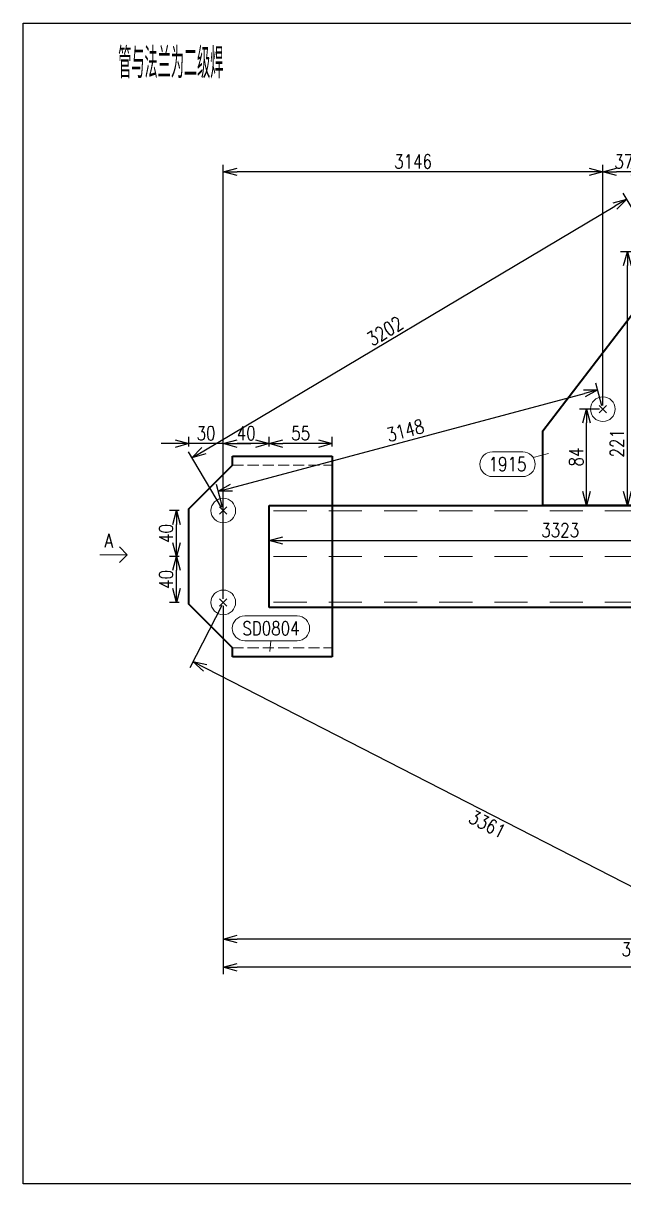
# Model space of a CAD drawing. Extents: x 154981 to 165753, y -86801 to -82885.
# Drawn here: x 157658.1 to 157766.9, y -84356.7 to -84146.7 of the extents above; entities that cross this region are included whole.
import ezdxf
from ezdxf.enums import TextEntityAlignment as Align

# ---------------------------------------------------------------- set-up
doc = ezdxf.new("R2010")
doc.units = 0
doc.header["$MEASUREMENT"] = 0
doc.linetypes.add('虚线', pattern=[2.75, 2, -0.75])
doc.linetypes.add('长虚线', pattern=[10, 6, -4])
doc.layers.get('0').update_dxf_attribs({"linetype": 'CONTINUOUS', "lineweight": 25})
doc.layers.get('Defpoints').update_dxf_attribs({"linetype": 'CONTINUOUS'})
doc.layers.add('4', color=7, linetype='CONTINUOUS', lineweight=25)
doc.layers.add('5', color=7, linetype='CONTINUOUS', lineweight=25)
doc.styles.add('DimFont', font='simplex.shx', dxfattribs={"width": 0.8, "bigfont": 'gbhzfs.shx'})
doc.styles.get("Standard").update_dxf_attribs({"font": 'simplex.shx', "width": 0.7, "height": 3, "bigfont": 'gbhzfs.shx'})
doc.dimstyles.new('DHDxfDimStyleOpen30', dxfattribs={"dimtxt": 2.5, "dimasz": 2.5, "dimexe": 1.25, "dimexo": 0.625, "dimtad": 2, "dimtxsty": 'DimFont', "dimblk": 'OPEN30', "dimblk1": 'OPEN30', "dimblk2": 'OPEN30', "dimcen": 2.5, "dimadec": 0, "dimazin": 0, "dimtfac": 1, "dimtmove": 0, "dimatfit": 3, "dimfxl": 0, "dimarcsym": 0})

# ---------------------------------------------------------------- blocks, each defined once
blk = doc.blocks.new('_OPEN30')
at = {"color": 0, "linetype": 'ByBlock', "lineweight": -2}
for p, q in [((-1, 0.268), (0, 0)), ((0, 0), (-1, -0.268)), ((0, 0), (-1, 0))]:
    blk.add_line(p, q, dxfattribs=at)
blk = doc.blocks.new('*D212')
at = {"layer": '5', "color": 3, "linetype": 'Continuous', "lineweight": -2}
for p, q in [((157694.35, -84252.09), (157694.35, -84313.63)), ((157845.44, -84280.33), (157845.44, -84313.63)), ((157842.94, -84312.38), (157696.85, -84312.38))]:
    blk.add_line(p, q, dxfattribs=at)
at = {"layer": 'Defpoints', "color": 0, "linetype": 'Continuous'}
for p in [(157694.35, -84251.46), (157845.44, -84279.71), (157694.35, -84312.38)]:
    blk.add_point(p, dxfattribs=at)
at = {"layer": '5', "color": 3, "linetype": 'Continuous', "lineweight": -2, "xscale": 2.5, "yscale": 2.5, "zscale": 2.5, "rotation": 180}
blk.add_blockref('_OPEN30', (157694.35, -84312.38), dxfattribs=at)
at = {"layer": '5', "color": 3, "linetype": 'Continuous', "lineweight": -2, "xscale": 2.5, "yscale": 2.5, "zscale": 2.5}
blk.add_blockref('_OPEN30', (157845.44, -84312.38), dxfattribs=at)
at = {"layer": '5', "color": 6, "linetype": 'Continuous', "lineweight": 18, "insert": (157769.89, -84314.25), "char_height": 2.5, "attachment_point": 5, "line_spacing_factor": 0.6, "style": 'DimFont'}
blk.add_mtext('3543', dxfattribs=at)
blk = doc.blocks.new('*D215')
at = {"layer": '5', "color": 3, "linetype": 'Continuous', "lineweight": -2}
for p, q in [((157694.35, -84250.84), (157694.35, -84172.32)), ((157760.57, -84173.57), (157696.85, -84173.57)), ((157763.07, -84215.87), (157763.07, -84172.32))]:
    blk.add_line(p, q, dxfattribs=at)
at = {"layer": 'Defpoints', "color": 0, "linetype": 'Continuous'}
for p in [(157694.35, -84173.57), (157763.07, -84216.5), (157694.35, -84251.46)]:
    blk.add_point(p, dxfattribs=at)
at = {"layer": '5', "color": 3, "linetype": 'Continuous', "lineweight": -2, "xscale": 2.5, "yscale": 2.5, "zscale": 2.5, "rotation": 180}
blk.add_blockref('_OPEN30', (157694.35, -84173.57), dxfattribs=at)
at = {"layer": '5', "color": 3, "linetype": 'Continuous', "lineweight": -2, "xscale": 2.5, "yscale": 2.5, "zscale": 2.5}
blk.add_blockref('_OPEN30', (157763.07, -84173.57), dxfattribs=at)
at = {"layer": '5', "color": 6, "linetype": 'Continuous', "lineweight": 18, "insert": (157728.71, -84171.7), "char_height": 2.5, "attachment_point": 5, "line_spacing_factor": 0.6, "style": 'DimFont'}
blk.add_mtext('3146', dxfattribs=at)
blk = doc.blocks.new('*D216')
at = {"layer": '5', "color": 3, "linetype": 'Continuous', "lineweight": -2}
for p, q in [((157763.07, -84215.87), (157763.07, -84172.32)), ((157768.16, -84173.57), (157765.57, -84173.57)), ((157770.66, -84205.99), (157770.66, -84172.32))]:
    blk.add_line(p, q, dxfattribs=at)
at = {"layer": 'Defpoints', "color": 0, "linetype": 'Continuous'}
for p in [(157763.07, -84173.57), (157770.66, -84206.61), (157763.07, -84216.5)]:
    blk.add_point(p, dxfattribs=at)
at = {"layer": '5', "color": 3, "linetype": 'Continuous', "lineweight": -2, "xscale": 2.5, "yscale": 2.5, "zscale": 2.5, "rotation": 180}
blk.add_blockref('_OPEN30', (157763.07, -84173.57), dxfattribs=at)
at = {"layer": '5', "color": 3, "linetype": 'Continuous', "lineweight": -2, "xscale": 2.5, "yscale": 2.5, "zscale": 2.5}
blk.add_blockref('_OPEN30', (157770.66, -84173.57), dxfattribs=at)
at = {"layer": '5', "color": 6, "linetype": 'Continuous', "lineweight": 18, "insert": (157766.87, -84171.7), "char_height": 2.5, "attachment_point": 5, "line_spacing_factor": 0.6, "style": 'DimFont'}
blk.add_mtext('37', dxfattribs=at)
blk = doc.blocks.new('*D218')
at = {"layer": '5', "color": 3, "linetype": 'Continuous', "lineweight": -2}
for p, q in [((157694.35, -84252.09), (157694.35, -84318.75)), ((157927.75, -84252.09), (157927.75, -84318.75)), ((157925.25, -84317.5), (157696.85, -84317.5))]:
    blk.add_line(p, q, dxfattribs=at)
at = {"layer": 'Defpoints', "color": 0, "linetype": 'Continuous'}
for p in [(157694.35, -84251.46), (157927.75, -84251.46), (157694.35, -84317.5)]:
    blk.add_point(p, dxfattribs=at)
at = {"layer": '5', "color": 3, "linetype": 'Continuous', "lineweight": -2, "xscale": 2.5, "yscale": 2.5, "zscale": 2.5, "rotation": 180}
blk.add_blockref('_OPEN30', (157694.35, -84317.5), dxfattribs=at)
at = {"layer": '5', "color": 3, "linetype": 'Continuous', "lineweight": -2, "xscale": 2.5, "yscale": 2.5, "zscale": 2.5}
blk.add_blockref('_OPEN30', (157927.75, -84317.5), dxfattribs=at)
at = {"layer": '5', "color": 6, "linetype": 'Continuous', "lineweight": 18, "insert": (157811.05, -84319.38), "char_height": 2.5, "attachment_point": 5, "line_spacing_factor": 0.6, "style": 'DimFont'}
blk.add_mtext('7316', dxfattribs=at)
blk = doc.blocks.new('*D221')
at = {"layer": '5', "color": 3, "linetype": 'Continuous', "lineweight": -2}
for p, q in [((157762.45, -84216.5), (157758.86, -84216.5)), ((157760.11, -84231.42), (157760.11, -84219)), ((157762.45, -84233.92), (157758.86, -84233.92))]:
    blk.add_line(p, q, dxfattribs=at)
at = {"layer": 'Defpoints', "color": 0, "linetype": 'Continuous'}
for p in [(157760.11, -84216.5), (157763.07, -84216.5), (157763.07, -84233.92)]:
    blk.add_point(p, dxfattribs=at)
at = {"layer": '5', "color": 3, "linetype": 'Continuous', "lineweight": -2, "xscale": 2.5, "yscale": 2.5, "zscale": 2.5}
for p, rotation in [((157760.11, -84216.5), 90), ((157760.11, -84233.92), 270)]:
    blk.add_blockref('_OPEN30', p, dxfattribs=dict(at, rotation=rotation))
at = {"layer": '5', "color": 6, "linetype": 'Continuous', "lineweight": 18, "insert": (157758.23, -84225.16), "char_height": 2.5, "attachment_point": 5, "rotation": 90, "line_spacing_factor": 0.6, "style": 'DimFont'}
blk.add_mtext('84', dxfattribs=at)
blk = doc.blocks.new('*D223')
at = {"layer": '5', "color": 3, "linetype": 'Continuous', "lineweight": -2}
for p, q in [((157694.06, -84252.02), (157688.29, -84263.28)), ((157691.08, -84263.31), (157797.59, -84317.94)), ((157805.02, -84308.94), (157799.25, -84320.2))]:
    blk.add_line(p, q, dxfattribs=at)
at = {"layer": 'Defpoints', "color": 0, "linetype": 'Continuous'}
for p in [(157694.35, -84251.46), (157805.31, -84308.38), (157799.82, -84319.08)]:
    blk.add_point(p, dxfattribs=at)
at = {"layer": '5', "color": 3, "linetype": 'Continuous', "lineweight": -2, "xscale": 2.5, "yscale": 2.5, "zscale": 2.5}
for p, rotation in [((157688.86, -84262.17), 152.844619736021), ((157799.82, -84319.08), 332.8446197360211)]:
    blk.add_blockref('_OPEN30', p, dxfattribs=dict(at, rotation=rotation))
at = {"layer": '5', "color": 6, "linetype": 'Continuous', "lineweight": 18, "insert": (157742.15, -84291.61), "char_height": 2.5, "attachment_point": 5, "rotation": 332.8446, "line_spacing_factor": 0.6, "style": 'DimFont'}
blk.add_mtext('3361', dxfattribs=at)
blk = doc.blocks.new('*D226')
at = {"layer": '5', "color": 3, "linetype": 'Continuous', "lineweight": -2}
for p, q in [((157762.91, -84215.89), (157761.82, -84211.8)), ((157695.83, -84230.71), (157759.73, -84213.65)), ((157694.18, -84234.25), (157693.09, -84230.15))]:
    blk.add_line(p, q, dxfattribs=at)
at = {"layer": 'Defpoints', "color": 0, "linetype": 'Continuous'}
for p in [(157762.14, -84213), (157763.07, -84216.5), (157694.35, -84234.85)]:
    blk.add_point(p, dxfattribs=at)
at = {"layer": '5', "color": 3, "linetype": 'Continuous', "lineweight": -2, "xscale": 2.5, "yscale": 2.5, "zscale": 2.5}
for p, rotation in [((157762.14, -84213), 14.95188474047255), ((157693.41, -84231.36), 194.9518847404725)]:
    blk.add_blockref('_OPEN30', p, dxfattribs=dict(at, rotation=rotation))
at = {"layer": '5', "color": 6, "linetype": 'Continuous', "lineweight": 18, "insert": (157727.3, -84220.37), "char_height": 2.5, "attachment_point": 5, "rotation": 14.9519, "line_spacing_factor": 0.6, "style": 'DimFont'}
blk.add_mtext('3148', dxfattribs=at)
blk = doc.blocks.new('*D227')
at = {"layer": '5', "color": 3, "linetype": 'Continuous', "lineweight": -2}
for p, q in [((157772.77, -84187.49), (157766.77, -84177.42)), ((157690.82, -84224.04), (157765.26, -84179.77)), ((157694.03, -84234.31), (157688.04, -84224.24))]:
    blk.add_line(p, q, dxfattribs=at)
at = {"layer": 'Defpoints', "color": 0, "linetype": 'Continuous'}
for p in [(157767.41, -84178.49), (157773.08, -84188.03), (157694.35, -84234.85)]:
    blk.add_point(p, dxfattribs=at)
at = {"layer": '5', "color": 3, "linetype": 'Continuous', "lineweight": -2, "xscale": 2.5, "yscale": 2.5, "zscale": 2.5}
for p, rotation in [((157767.41, -84178.49), 30.73731905446522), ((157688.67, -84225.31), 210.7373190544652)]:
    blk.add_blockref('_OPEN30', p, dxfattribs=dict(at, rotation=rotation))
at = {"layer": '5', "color": 6, "linetype": 'Continuous', "lineweight": 18, "insert": (157723.61, -84202.36), "char_height": 2.5, "attachment_point": 5, "rotation": 30.7373, "line_spacing_factor": 0.6, "style": 'DimFont'}
blk.add_mtext('3202', dxfattribs=at)
blk = doc.blocks.new('*D231')
at = {"layer": '5', "color": 3, "linetype": 'Continuous', "lineweight": -2}
for p, q in [((157772.46, -84188.03), (157766.26, -84188.03)), ((157767.51, -84231.42), (157767.51, -84190.53)), ((157772.46, -84233.92), (157766.26, -84233.92))]:
    blk.add_line(p, q, dxfattribs=at)
at = {"layer": 'Defpoints', "color": 0, "linetype": 'Continuous'}
for p in [(157767.51, -84188.03), (157773.08, -84188.03), (157773.08, -84233.92)]:
    blk.add_point(p, dxfattribs=at)
at = {"layer": '5', "color": 3, "linetype": 'Continuous', "lineweight": -2, "xscale": 2.5, "yscale": 2.5, "zscale": 2.5}
for p, rotation in [((157767.51, -84188.03), 90), ((157767.51, -84233.92), 270)]:
    blk.add_blockref('_OPEN30', p, dxfattribs=dict(at, rotation=rotation))
at = {"layer": '5', "color": 4, "linetype": 'Continuous', "lineweight": 18, "insert": (157765.64, -84222.67), "char_height": 2.5, "attachment_point": 5, "rotation": 90, "line_spacing_factor": 0.6, "style": 'DimFont'}
blk.add_mtext('221', dxfattribs=at)
blk = doc.blocks.new('板孔21.5')
at = {"layer": '5', "color": 7, "linetype": 'Continuous', "lineweight": 13}
for p, q in [((-0.3, -0.3), (0.3, 0.3)), ((0.3, -0.3), (-0.3, 0.3))]:
    blk.add_line(p, q, dxfattribs=at)
blk.add_circle((0, 0), 1, dxfattribs=at)
blk = doc.blocks.new('*D233')
at = {"layer": '5', "color": 3, "linetype": 'Continuous', "lineweight": -2}
for p, q in [((157686.37, -84234.85), (157684.62, -84234.85)), ((157685.87, -84240.66), (157685.87, -84237.35)), ((157686.37, -84243.16), (157684.62, -84243.16))]:
    blk.add_line(p, q, dxfattribs=at)
at = {"layer": 'Defpoints', "color": 0, "linetype": 'Continuous'}
for p in [(157685.87, -84234.85), (157686.99, -84234.85), (157686.99, -84243.16)]:
    blk.add_point(p, dxfattribs=at)
at = {"layer": '5', "color": 3, "linetype": 'Continuous', "lineweight": -2, "xscale": 2.5, "yscale": 2.5, "zscale": 2.5}
for p, rotation in [((157685.87, -84234.85), 90), ((157685.87, -84243.16), 270)]:
    blk.add_blockref('_OPEN30', p, dxfattribs=dict(at, rotation=rotation))
at = {"layer": '5', "color": 6, "linetype": 'Continuous', "lineweight": 18, "insert": (157683.99, -84239), "char_height": 2.5, "attachment_point": 5, "rotation": 90, "line_spacing_factor": 0.6, "style": 'DimFont'}
blk.add_mtext('40', dxfattribs=at)
blk = doc.blocks.new('*D234')
at = {"layer": '5', "color": 3, "linetype": 'Continuous', "lineweight": -2}
for p, q in [((157686.37, -84243.16), (157684.62, -84243.16)), ((157685.87, -84248.96), (157685.87, -84245.66)), ((157686.37, -84251.46), (157684.62, -84251.46))]:
    blk.add_line(p, q, dxfattribs=at)
at = {"layer": 'Defpoints', "color": 0, "linetype": 'Continuous'}
for p in [(157685.87, -84243.16), (157686.99, -84243.16), (157686.99, -84251.46)]:
    blk.add_point(p, dxfattribs=at)
at = {"layer": '5', "color": 3, "linetype": 'Continuous', "lineweight": -2, "xscale": 2.5, "yscale": 2.5, "zscale": 2.5}
for p, rotation in [((157685.87, -84243.16), 90), ((157685.87, -84251.46), 270)]:
    blk.add_blockref('_OPEN30', p, dxfattribs=dict(at, rotation=rotation))
at = {"layer": '5', "color": 6, "linetype": 'Continuous', "lineweight": 18, "insert": (157683.99, -84247.31), "char_height": 2.5, "attachment_point": 5, "rotation": 90, "line_spacing_factor": 0.6, "style": 'DimFont'}
blk.add_mtext('40', dxfattribs=at)
blk = doc.blocks.new('*D235')
at = {"layer": '5', "color": 3, "linetype": 'Continuous', "lineweight": -2}
for p, q in [((157688.12, -84223.24), (157688.12, -84221.49)), ((157694.35, -84223.24), (157694.35, -84221.49)), ((157685.62, -84222.74), (157683.12, -84222.74)), ((157694.35, -84222.74), (157688.12, -84222.74)), ((157696.85, -84222.74), (157699.35, -84222.74))]:
    blk.add_line(p, q, dxfattribs=at)
at = {"layer": 'Defpoints', "color": 0, "linetype": 'Continuous'}
for p in [(157688.12, -84222.74), (157688.12, -84223.86), (157694.35, -84223.86)]:
    blk.add_point(p, dxfattribs=at)
at = {"layer": '5', "color": 3, "linetype": 'Continuous', "lineweight": -2, "xscale": 2.5, "yscale": 2.5, "zscale": 2.5}
blk.add_blockref('_OPEN30', (157688.12, -84222.74), dxfattribs=at)
at = {"layer": '5', "color": 3, "linetype": 'Continuous', "lineweight": -2, "xscale": 2.5, "yscale": 2.5, "zscale": 2.5, "rotation": 180}
blk.add_blockref('_OPEN30', (157694.35, -84222.74), dxfattribs=at)
at = {"layer": '5', "color": 6, "linetype": 'Continuous', "lineweight": 18, "insert": (157691.23, -84220.86), "char_height": 2.5, "attachment_point": 5, "line_spacing_factor": 0.6, "style": 'DimFont'}
blk.add_mtext('30', dxfattribs=at)
blk = doc.blocks.new('*D236')
at = {"layer": '5', "color": 3, "linetype": 'Continuous', "lineweight": -2}
for p, q in [((157694.35, -84223.24), (157694.35, -84221.49)), ((157702.65, -84223.24), (157702.65, -84221.49)), ((157700.15, -84222.74), (157696.85, -84222.74))]:
    blk.add_line(p, q, dxfattribs=at)
at = {"layer": 'Defpoints', "color": 0, "linetype": 'Continuous'}
for p in [(157694.35, -84222.74), (157694.35, -84223.86), (157702.65, -84223.86)]:
    blk.add_point(p, dxfattribs=at)
at = {"layer": '5', "color": 3, "linetype": 'Continuous', "lineweight": -2, "xscale": 2.5, "yscale": 2.5, "zscale": 2.5, "rotation": 180}
blk.add_blockref('_OPEN30', (157694.35, -84222.74), dxfattribs=at)
at = {"layer": '5', "color": 3, "linetype": 'Continuous', "lineweight": -2, "xscale": 2.5, "yscale": 2.5, "zscale": 2.5}
blk.add_blockref('_OPEN30', (157702.65, -84222.74), dxfattribs=at)
at = {"layer": '5', "color": 6, "linetype": 'Continuous', "lineweight": 18, "insert": (157698.5, -84220.86), "char_height": 2.5, "attachment_point": 5, "line_spacing_factor": 0.6, "style": 'DimFont'}
blk.add_mtext('40', dxfattribs=at)
blk = doc.blocks.new('*D237')
at = {"layer": '5', "color": 3, "linetype": 'Continuous', "lineweight": -2}
for p, q in [((157702.65, -84223.24), (157702.65, -84221.49)), ((157714.07, -84223.24), (157714.07, -84221.49)), ((157711.57, -84222.74), (157705.15, -84222.74))]:
    blk.add_line(p, q, dxfattribs=at)
at = {"layer": 'Defpoints', "color": 0, "linetype": 'Continuous'}
for p in [(157702.65, -84222.74), (157702.65, -84223.86), (157714.07, -84223.86)]:
    blk.add_point(p, dxfattribs=at)
at = {"layer": '5', "color": 3, "linetype": 'Continuous', "lineweight": -2, "xscale": 2.5, "yscale": 2.5, "zscale": 2.5, "rotation": 180}
blk.add_blockref('_OPEN30', (157702.65, -84222.74), dxfattribs=at)
at = {"layer": '5', "color": 3, "linetype": 'Continuous', "lineweight": -2, "xscale": 2.5, "yscale": 2.5, "zscale": 2.5}
blk.add_blockref('_OPEN30', (157714.07, -84222.74), dxfattribs=at)
at = {"layer": '5', "color": 6, "linetype": 'Continuous', "lineweight": 18, "insert": (157708.36, -84220.86), "char_height": 2.5, "attachment_point": 5, "line_spacing_factor": 0.6, "style": 'DimFont'}
blk.add_mtext('55', dxfattribs=at)
blk = doc.blocks.new('*D870')
at = {"layer": '5', "color": 3, "linetype": 'Continuous', "lineweight": -2}
for p, q in [((157702.65, -84242.53), (157702.65, -84239.01)), ((157808.05, -84242.53), (157808.05, -84239.01)), ((157705.15, -84240.26), (157805.55, -84240.26))]:
    blk.add_line(p, q, dxfattribs=at)
at = {"layer": 'Defpoints', "color": 0, "linetype": 'Continuous'}
for p in [(157808.05, -84240.26), (157702.65, -84243.16), (157808.05, -84243.16)]:
    blk.add_point(p, dxfattribs=at)
at = {"layer": '5', "color": 3, "linetype": 'Continuous', "lineweight": -2, "xscale": 2.5, "yscale": 2.5, "zscale": 2.5, "rotation": 180}
blk.add_blockref('_OPEN30', (157702.65, -84240.26), dxfattribs=at)
at = {"layer": '5', "color": 3, "linetype": 'Continuous', "lineweight": -2, "xscale": 2.5, "yscale": 2.5, "zscale": 2.5}
blk.add_blockref('_OPEN30', (157808.05, -84240.26), dxfattribs=at)
at = {"layer": '5', "color": 6, "linetype": 'Continuous', "lineweight": 18, "insert": (157755.35, -84238.39), "char_height": 2.5, "attachment_point": 5, "style": 'DimFont'}
blk.add_mtext('3323', dxfattribs=at)
blk = doc.blocks.new('CTDHK')
at = {"color": 0, "linetype": 'Continuous'}
for p, q in [((0, 210), (297, 210)), ((0, 0), (0, 210)), ((297, 0), (0, 0))]:
    blk.add_line(p, q, dxfattribs=at)

msp = doc.modelspace()

# ---------------------------------------------------------------- linework, layer by layer
at = {"layer": '4', "color": 1, "linetype": 'Continuous', "lineweight": 18}
msp.add_lwpolyline([(157658.11666, -84146.66733), (157658.11666, -84356.66733), (157955.11666, -84356.66733), (157955.11666, -84146.66733)], close=True, dxfattribs=at)
at = {"layer": '5', "color": 7, "linetype": 'Continuous', "lineweight": 35}
for p, q in [((157752.19052, -84220.44787), (157771.65821, -84195.07894)), ((157752.18784, -84233.91693), (157752.19052, -84220.44787)), ((157688.11666, -84234.54012), (157696.00736, -84226.64943)), ((157696.00736, -84224.98823), (157714.0729, -84224.98823)), ((157696.00736, -84226.64943), (157696.00736, -84224.98823)), ((157714.0729, -84224.98823), (157714.0729, -84261.32695)), ((157688.11666, -84251.77506), (157688.11666, -84234.54012)), ((157702.65215, -84233.91717), (157919.44697, -84233.91717)), ((157702.65215, -84252.39801), (157702.65215, -84233.91717)), ((157791.85862, -84233.91711), (157752.18784, -84233.91693)), ((157696.00736, -84259.66575), (157688.11666, -84251.77506)), ((157919.44697, -84252.39801), (157702.65215, -84252.39801)), ((157696.00736, -84261.32695), (157696.00736, -84259.66575)), ((157714.0729, -84261.32695), (157696.00736, -84261.32695))]:
    msp.add_line(p, q, dxfattribs=at)
at = {"layer": '5', "color": 3, "linetype": 'Continuous', "lineweight": 18}
for p, q in [((157748.56297, -84224.2126), (157743.06297, -84224.2126)), ((157753.20421, -84224.55374), (157750.441, -84225.22345)), ((157748.56297, -84228.7126), (157743.06297, -84228.7126)), ((157707.73246, -84253.90759), (157698.23246, -84253.90759)), ((157707.73246, -84258.40759), (157698.23246, -84258.40759)), ((157702.74551, -84260.35543), (157702.98246, -84258.40759))]:
    msp.add_line(p, q, dxfattribs=at)
at = {"layer": '5', "color": 7, "linetype": '虚线', "lineweight": 18}
for p, q in [((157696.00736, -84226.64943), (157714.0729, -84226.64943)), ((157696.00736, -84259.66575), (157714.0729, -84259.66575))]:
    msp.add_line(p, q, dxfattribs=at)
at = {"layer": '5', "color": 7, "linetype": '长虚线', "lineweight": 18}
for p, q in [((157919.44697, -84234.91717), (157702.65215, -84234.91717)), ((157919.44697, -84251.39801), (157702.65215, -84251.39801))]:
    msp.add_line(p, q, dxfattribs=at)
at = {"layer": '5', "color": 6, "linetype": 'Continuous', "lineweight": 13}
for p, q in [((157676.96456, -84242.85089), (157675.55034, -84241.43667)), ((157671.96456, -84242.85089), (157676.96456, -84242.85089)), ((157676.96456, -84242.85089), (157675.55034, -84244.2651))]:
    msp.add_line(p, q, dxfattribs=at)
at = {"layer": '5', "color": 56, "linetype": '长虚线', "lineweight": 18}
msp.add_line((157919.44697, -84243.15759), (157702.65215, -84243.15759), dxfattribs=at)
at = {"layer": '5', "color": 3, "linetype": 'Continuous', "lineweight": 18}
for centre, start, end in [((157743.06297, -84226.4626), 90, 270), ((157748.56297, -84226.4626), 270, 90), ((157698.23246, -84256.15759), 90, 270), ((157707.73246, -84256.15759), 270, 90)]:
    msp.add_arc(centre, 2.25, start, end, dxfattribs=at)

# ---------------------------------------------------------------- block references
at = {"color": 2, "linetype": 'Continuous'}
msp.add_blockref('CTDHK', (157658.11666, -84356.66733), dxfattribs=at)
at = {"layer": '5', "color": 7, "linetype": 'Continuous', "lineweight": 35, "xscale": -2.231999999989057, "yscale": 2.232000000003609, "zscale": 2.232}
for p in [(157763.07396, -84216.49788), (157694.34616, -84234.8516), (157694.34616, -84251.46358)]:
    msp.add_blockref('板孔21.5', p, dxfattribs=at)

# ---------------------------------------------------------------- texts
at = {"layer": '4', "color": 1, "linetype": 'Continuous', "lineweight": 25, "width": 0.6}
msp.add_text('管与法兰为二级焊', height=5.5125, dxfattribs=at).set_placement((157684.84244, -84153.8899), align=Align.MIDDLE_CENTER)
at = {"layer": '5', "color": 6, "linetype": 'Continuous', "lineweight": 18, "width": 0.8}
for s, p in [('1915', (157745.81297, -84226.4626)), ('SD0804', (157702.98246, -84256.15759))]:
    msp.add_text(s, height=2.5, dxfattribs=at).set_placement(p, align=Align.MIDDLE_CENTER)
at = {"layer": '5', "color": 6, "linetype": 'Continuous', "lineweight": 13, "width": 0.8}
msp.add_text('A', height=2.5, dxfattribs=at).set_placement((157673.5939, -84240.28391), align=Align.MIDDLE_CENTER)

# ---------------------------------------------------------------- dimensions: what is measured, and where the dimension line sits
at = {"layer": '5', "color": 3, "linetype": 'Continuous', "lineweight": 18}
for base, p1, p2, angle, text, override, picture, middle, dimtype in [((157694.34616, -84173.57134), (157763.07396, -84216.49788), (157694.34616, -84251.46358), 180, '3146', {"dimtxt": 2.5, "dimclrd": 3, "dimclre": 3, "dimclrt": 6}, '*D215', (157728.71006, -84173.57134), 160), ((157763.07396, -84173.57134), (157770.65878, -84206.61389), (157763.07396, -84216.49788), 180, '37', {"dimtxt": 2.5, "dimclrd": 3, "dimclre": 3, "dimclrt": 6}, '*D216', (157766.86637, -84173.57134), 160), ((157767.41342, -84178.49331), (157694.34616, -84234.8516), (157773.0847, -84188.03068), 30.7373191, '3202', {"dimtxt": 2.5, "dimclrd": 3, "dimclre": 3, "dimclrt": 6}, '*D227', (157724.56923, -84203.97009), 161), ((157767.51353, -84188.03068), (157773.0847, -84233.91717), (157773.0847, -84188.03068), 90, '221', {"dimtxt": 2.5, "dimclrd": 3, "dimclre": 3, "dimclrt": 4}, '*D231', (157767.51353, -84222.66715), 161), ((157762.14069, -84213.00312), (157694.34616, -84234.8516), (157763.07396, -84216.49788), 14.9518847, '3148', {"dimtxt": 2.5, "dimclrd": 3, "dimclre": 3, "dimclrt": 6}, '*D226', (157727.78873, -84222.17679), 161), ((157760.10746, -84216.49788), (157763.07396, -84233.91717), (157763.07396, -84216.49788), 90, '84', {"dimtxt": 2.5, "dimclrd": 3, "dimclre": 3, "dimclrt": 6}, '*D221', (157760.10746, -84225.15759), 161), ((157799.8185, -84319.08421), (157694.34616, -84251.46358), (157805.30852, -84308.3813), 332.8446197, '3361', {"dimtxt": 2.5, "dimclrd": 3, "dimclre": 3, "dimclrt": 6}, '*D223', (157743.0048, -84289.94184), 161), ((157694.34616, -84312.37731), (157845.43708, -84279.70952), (157694.34616, -84251.46358), 180, '3543', {"dimtxt": 2.5, "dimclrd": 3, "dimclre": 3, "dimclrt": 6}, '*D212', (157769.89162, -84312.37731), 160), ((157694.34616, -84317.50231), (157927.75296, -84251.46358), (157694.34616, -84251.46358), 180, '7316', {"dimtxt": 2.5, "dimclrd": 3, "dimclre": 3, "dimclrt": 6}, '*D218', (157811.04956, -84317.50231), 160)]:
    dim = msp.add_linear_dim(base=base, p1=p1, p2=p2, angle=angle, text=text, dimstyle='DHDxfDimStyleOpen30', override=override, dxfattribs=at)
    dim.commit()
    dim.dimension.update_dxf_attribs({"geometry": picture, "text_midpoint": middle, "dimtype": dimtype})
at = {"layer": '5', "color": 6, "linetype": 'Continuous', "lineweight": 18}
for base, p1, p2, angle, text, picture, middle in [((157688.11666, -84222.73823), (157694.34616, -84223.86323), (157688.11666, -84223.86323), 180, '30', '*D235', (157691.23141, -84222.73823)), ((157694.34616, -84222.73823), (157702.65215, -84223.86323), (157694.34616, -84223.86323), 180, '40', '*D236', (157698.49916, -84222.73823)), ((157702.65215, -84222.73823), (157714.0729, -84223.86323), (157702.65215, -84223.86323), 180, '55', '*D237', (157708.36252, -84222.73823)), ((157685.86666, -84234.8516), (157686.99166, -84243.15759), (157686.99166, -84234.8516), 90, '40', '*D233', (157685.86666, -84239.00459)), ((157685.86666, -84243.15759), (157686.99166, -84251.46358), (157686.99166, -84243.15759), 90, '40', '*D234', (157685.86666, -84247.31059))]:
    dim = msp.add_linear_dim(base=base, p1=p1, p2=p2, angle=angle, text=text, dimstyle='DHDxfDimStyleOpen30', override={"dimtxt": 2.5, "dimclrd": 3, "dimclre": 3, "dimclrt": 6}, dxfattribs=at)
    dim.commit()
    dim.dimension.update_dxf_attribs({"geometry": picture, "text_midpoint": middle, "dimtype": 160})
at = {"layer": '5', "color": 3, "linetype": 'Continuous', "lineweight": 18}
dim = msp.add_linear_dim(base=(157808.05154, -84240.26345), p1=(157702.65215, -84243.15759), p2=(157808.05154, -84243.15759), text='3323', dimstyle='DHDxfDimStyleOpen30', override={"dimclrd": 3, "dimclre": 3, "dimclrt": 6}, dxfattribs=at)
dim.commit()
dim.dimension.update_dxf_attribs({"geometry": '*D870', "text_midpoint": (157755.35185, -84238.38845)})

doc.saveas('drawing.dxf')
